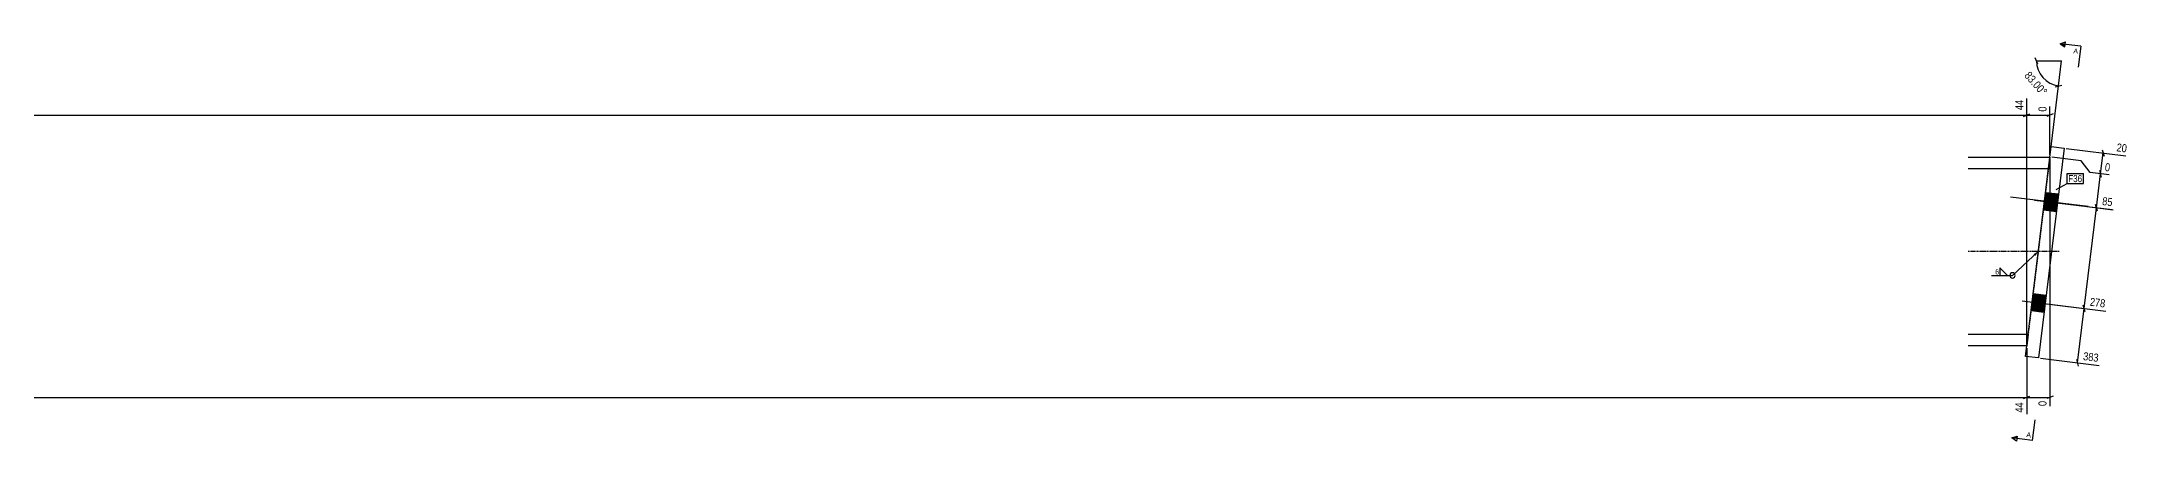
# Model space of a CAD drawing. Header units: millimetres. Extents: x 120 to 57375, y 10 to 4935.
# Drawn here: x 53392 to 57375, y 10 to 771 of the extents above; entities that cross this region are included whole.
import ezdxf

# ---------------------------------------------------------------- set-up
doc = ezdxf.new("R2010")
doc.units = ezdxf.units.MM
doc.linetypes.add('DXK_LINE_DOT2', pattern=[3.9198, 1.9599, -1.9599])
doc.linetypes.add('DXK_LINE_DOT3', pattern=[5.9187, 2.979, -0.9799, 0.9799, -0.9799])
for name, color, linetype in [('MÅLSÆTNING', 7, 'Continuous'), ('STÅL', 7, 'Continuous'), ('TEKST', 7, 'Continuous')]:
    doc.layers.add(name, color=color, linetype=linetype)
doc.styles.add('Arial', font='ARIAL.TTF', dxfattribs={"height": 0.2})
doc.styles.add('Arial Narrow', font='ARIALN.TTF', dxfattribs={"height": 0.2})

msp = doc.modelspace()

# ---------------------------------------------------------------- hatches: boundary and pattern name
at = {"layer": 'STÅL', "linetype": 'Continuous'}
for points in [[(57236.2, 447.4), (57240.3, 480.2), (57215.4, 483.2), (57211.4, 450.4)], [(57236.2, 447.4), (57240.3, 480.2), (57215.4, 483.2), (57211.4, 450.4)], [(57191.9, 291.3), (57187.9, 258.5), (57212.7, 255.5), (57216.7, 288.2)], [(57191.9, 291.3), (57187.9, 258.5), (57212.7, 255.5), (57216.7, 288.2)]]:
    msp.add_hatch(color=96, dxfattribs=at).paths.add_polyline_path(points)
at = {"layer": 'TEKST', "linetype": 'Continuous'}
msp.add_hatch(color=3, dxfattribs=at).paths.add_polyline_path([(57192.7, 366.2), (57201.7, 371.2), (57196.1, 362.6)])

# ---------------------------------------------------------------- linework, layer by layer
at = {"layer": 'MÅLSÆTNING', "color": 7, "linetype": 'Continuous'}
for p, q in [((57200.7, 728.4), (57195.9, 740.4)), ((57198.3, 734.4), (57246.3, 734.4)), ((57240.4, 686.7), (57246.3, 734.4)), ((57224.3, 555.2), (57240.4, 686.7)), ((57234.2, 685.1), (57246.7, 688.4)), ((57173.6, 628.5), (57185.6, 633.3)), ((57179.6, 630.9), (57223.8, 630.9)), ((57229.8, 633.3), (57217.8, 628.5)), ((57223.8, 547.2), (57223.8, 76.6)), ((57283.3, 543.9), (57227.8, 550.7)), ((57283.3, 543.9), (57227.8, 550.7)), ((57300.7, 521.6), (57283.3, 543.9)), ((57300.7, 521.6), (57283.3, 543.9)), ((57337, 517.1), (57300.7, 521.6)), ((57322.2, 512.9), (57318.9, 525.4)), ((57274.5, 459.3), (57344.5, 450.7)), ((57289, 262.7), (57312.6, 454.6)), ((57314.3, 448.4), (57311, 460.9)), ((57218.7, 271.4), (57330.6, 257.6)), ((57218.7, 271.4), (57330.6, 257.6)), ((57276.3, 159.2), (57289, 262.7)), ((57287.4, 269), (57290.7, 256.5)), ((57290.7, 256.5), (57287.4, 269)), ((57179.6, 187.2), (57179.6, 61.1)), ((57205.9, 167.8), (57317.9, 154.1)), ((57274.7, 165.4), (57278, 152.9)), ((57173.6, 90.8), (57185.6, 95.6)), ((57179.6, 93.2), (57223.8, 93.2)), ((57229.8, 95.6), (57217.8, 90.8))]:
    msp.add_line(p, q, dxfattribs=at)
msp.add_arc((57246.3, 734.4), 48, 180, 263, dxfattribs=at)
at = {"layer": 'STÅL', "color": 2, "linetype": 'Continuous'}
for p, q in [((57177.2, 171.3), (57226.2, 571)), ((57251, 568), (57202, 168.3)), ((57226.2, 571), (57251, 568)), ((57068.2, 551.2), (57223.8, 551.2)), ((57221, 528.7), (57068.2, 528.7)), ((57223.8, 551.2), (57221, 528.7)), ((57068.2, 213.7), (57182.4, 213.7)), ((57182.4, 213.7), (57179.6, 191.2)), ((57179.6, 191.2), (57068.2, 191.2)), ((57202, 168.3), (57177.2, 171.3))]:
    msp.add_line(p, q, dxfattribs=at)
at = {"layer": 'STÅL', "color": 7, "linetype": 'DXK_LINE_DOT2'}
msp.add_line((57221, 528.7), (57182.4, 213.7), dxfattribs=at)
at = {"layer": 'STÅL', "color": 96, "linetype": 'Continuous'}
for p, q in [((57215.4, 483.2), (57240.3, 480.2)), ((57240.3, 480.2), (57215.4, 483.2)), ((57296.8, 456.6), (57148.9, 474.7)), ((57194.6, 469.1), (57342.5, 451)), ((57211.4, 450.4), (57236.2, 447.4)), ((57236.2, 447.4), (57211.4, 450.4)), ((57191.9, 291.3), (57216.7, 288.2)), ((57191.9, 291.3), (57216.7, 288.2)), ((57171, 277.2), (57289.1, 262.7)), ((57171, 277.2), (57289.1, 262.7)), ((57187.9, 258.5), (57212.7, 255.5)), ((57187.9, 258.5), (57212.7, 255.5))]:
    msp.add_line(p, q, dxfattribs=at)
at = {"layer": 'STÅL', "color": 7, "linetype": 'DXK_LINE_DOT3'}
msp.add_line((57241.7, 371.2), (57068.2, 371.2), dxfattribs=at)
at = {"layer": 'TEKST', "color": 3, "linetype": 'Continuous'}
msp.add_line((57201.7, 371.2), (57152.5, 325.6), dxfattribs=at)
for start, end in [(90, 270), (270, 90)]:
    msp.add_arc((57152.5, 325.6), 5, start, end, dxfattribs=at)

# ---------------------------------------------------------------- wipeouts: each hides what was drawn before it
at = {"color": 0, "linetype": 'Continuous'}
for points in [[(57277.2, 747.8), (57278.4, 757.7), (57269.6, 758.8), (57268.3, 748.9)], [(57187.3, 16.4), (57188.6, 26.3), (57179.7, 27.4), (57178.5, 17.4)]]:
    msp.add_wipeout(points, dxfattribs=at).dxf.layer = 'TEKST'
at = {"color": 0}
msp.add_wipeout([(57126.3, 326.8), (57126.3, 338.4), (57118.7, 338.4), (57118.7, 326.8)], dxfattribs=at).dxf.layer = 'TEKST'

# ---------------------------------------------------------------- next in the draw order: hatches: boundary and pattern name
at = {"layer": 'TEKST', "linetype": 'Continuous'}
for points in [[(57253.2, 765.8), (57252.6, 760.9), (57243.2, 767)], [(57161.5, 19.5), (57160.9, 14.6), (57151, 15.8)]]:
    msp.add_hatch(color=30, dxfattribs=at).paths.add_polyline_path(points)

# ---------------------------------------------------------------- next in the draw order: linework, layer by layer
at = {"layer": 'TEKST', "color": 30, "linetype": 'Continuous'}
for p, q in [((57243.2, 767), (57253.8, 770.8)), ((57243.2, 767), (57252.6, 760.9)), ((57252.6, 760.9), (57253.8, 770.8)), ((57151, 15.8), (57161.5, 19.5)), ((57160.3, 9.6), (57151, 15.8)), ((57161.5, 19.5), (57160.3, 9.6))]:
    msp.add_line(p, q, dxfattribs=at)
at = {"layer": 'TEKST', "color": 7, "linetype": 'Continuous'}
for p, q in [((57283, 762.2), (57243.2, 767)), ((57283, 762.2), (57278.1, 722.5)), ((57190.7, 10.9), (57151, 15.8))]:
    msp.add_line(p, q, dxfattribs=at)
at = {"layer": 'TEKST', "color": 3, "linetype": 'Continuous'}
for p, q in [((57112.5, 325.6), (57152.5, 325.6)), ((57142.7, 325.6), (57128.4, 339.9)), ((57128.4, 339.9), (57128.4, 325.6)), ((57128.4, 325.6), (57142.7, 325.6))]:
    msp.add_line(p, q, dxfattribs=at)

# ---------------------------------------------------------------- next in the draw order: texts
at = {"layer": 'TEKST', "color": 3, "linetype": 'Continuous', "style": 'Arial'}
for p in [(57268.3, 748.9), (57178.5, 17.4)]:
    msp.add_text('A', height=9.55, rotation=-7.0015, dxfattribs=at).set_placement(p)
at = {"layer": 'TEKST', "color": 3, "style": 'Arial Narrow'}
msp.add_text('6', height=9.54, dxfattribs=at).set_placement((57119.5, 327.6))

# ---------------------------------------------------------------- next in the draw order: wipeouts: each hides what was drawn before it
at = {"color": 0}
msp.add_wipeout([(57208.7, 661.9), (57225.5, 676.7), (57186.5, 720.8), (57169.7, 705.9)], dxfattribs=at).dxf.layer = 'MÅLSÆTNING'
at = {"color": 0, "linetype": 'Continuous'}
for points in [[(57345.2, 453.9), (57347.9, 476.1), (57322.2, 479.3), (57319.5, 457)], [(57331.3, 260.8), (57334, 283), (57298.6, 287.4), (57295.9, 265.1)], [(57318.6, 157.2), (57321.3, 179.4), (57285.9, 183.8), (57283.2, 161.5)], [(57220.6, 89.6), (57198.2, 89.6), (57198.2, 73.4), (57220.6, 73.4)]]:
    msp.add_wipeout(points, dxfattribs=at).dxf.layer = 'MÅLSÆTNING'

# ---------------------------------------------------------------- next in the draw order: linework, layer by layer
at = {"layer": 'MÅLSÆTNING', "color": 7, "linetype": 'Continuous'}
for p, q in [((57179.6, 195.2), (57179.6, 663)), ((57223.8, 555.2), (57223.8, 647.5)), ((57312.6, 454.6), (57320.5, 519.2)), ((57274.5, 459.3), (57344.5, 450.7)), ((57311, 460.9), (57314.3, 448.4)), ((57179.6, 187.2), (57179.6, 61.1)), ((52344.8, 93.2), (57179.6, 93.2)), ((57173.6, 90.8), (57185.6, 95.6))]:
    msp.add_line(p, q, dxfattribs=at)

# ---------------------------------------------------------------- next in the draw order: texts
at = {"layer": 'MÅLSÆTNING', "color": 3, "style": 'Arial Narrow'}
msp.add_text('83.00°', height=15.27, rotation=-48.5009, dxfattribs=at).set_placement((57174.2, 705.6))
at = {"layer": 'MÅLSÆTNING', "color": 3, "linetype": 'Continuous', "style": 'Arial Narrow'}
for s, height, rotation, p in [('85', 15.27, -7.0015, (57323, 459.8)), ('278', 15.27, -7.0015, (57299.5, 267.9)), ('383', 15.27, -7.0015, (57286.7, 164.3)), ('0', 15.3, 90.0002, (57217.4, 76.6))]:
    msp.add_text(s, height=height, rotation=rotation, dxfattribs=at).set_placement(p)

# ---------------------------------------------------------------- next in the draw order: wipeouts: each hides what was drawn before it
at = {"color": 0, "linetype": 'Continuous'}
for points in [[(57220.6, 650.7), (57198.2, 650.7), (57198.2, 634.5), (57220.6, 634.5)], [(57340.5, 519.9), (57343.3, 542.2), (57327.2, 544.1), (57324.5, 521.9)], [(57176.4, 86.7), (57154, 86.7), (57154, 60.8), (57176.4, 60.8)]]:
    msp.add_wipeout(points, dxfattribs=at).dxf.layer = 'MÅLSÆTNING'

# ---------------------------------------------------------------- next in the draw order: linework, layer by layer
at = {"layer": 'MÅLSÆTNING', "color": 7, "linetype": 'Continuous'}
for p, q in [((57179.6, 195.2), (57179.6, 663)), ((52172.2, 630.9), (57179.6, 630.9)), ((57173.6, 628.5), (57185.6, 633.3)), ((57255, 567.5), (57369, 553.5)), ((57320.5, 519.2), (57325.4, 558.9)), ((57323.8, 565.1), (57327.1, 552.6)), ((57337, 517.1), (57300.7, 521.6)), ((57322.2, 512.9), (57318.9, 525.4))]:
    msp.add_line(p, q, dxfattribs=at)
at = {"layer": 'TEKST', "color": 7, "linetype": 'Continuous'}
msp.add_line((57190.7, 10.9), (57195.6, 50.6), dxfattribs=at)

# ---------------------------------------------------------------- next in the draw order: texts
at = {"layer": 'MÅLSÆTNING', "color": 3, "linetype": 'Continuous', "style": 'Arial Narrow'}
for s, height, rotation, p in [('0', 15.3, 90.0002, (57217.4, 637.7)), ('0', 15.3, -7.0015, (57328.1, 524.7)), ('44', 15.27, 90.0002, (57173.2, 64))]:
    msp.add_text(s, height=height, rotation=rotation, dxfattribs=at).set_placement(p)

# ---------------------------------------------------------------- next in the draw order: wipeouts: each hides what was drawn before it
at = {"color": 0, "linetype": 'Continuous'}
for points in [[(57176.4, 663.3), (57154, 663.3), (57154, 637.4), (57176.4, 637.4)], [(57372.5, 556.3), (57375.3, 578.5), (57349.6, 581.7), (57346.8, 559.5)]]:
    msp.add_wipeout(points, dxfattribs=at).dxf.layer = 'MÅLSÆTNING'
at = {"color": 0}
msp.add_wipeout([(57285.4, 503.4), (57285.4, 517.4), (57258.9, 517.4), (57258.9, 503.4)], dxfattribs=at).dxf.layer = 'TEKST'

# ---------------------------------------------------------------- next in the draw order: texts
at = {"layer": 'MÅLSÆTNING', "color": 3, "linetype": 'Continuous', "style": 'Arial Narrow'}
for s, rotation, p in [('44', 90.0002, (57173.2, 640.6)), ('20', -7.0015, (57350.4, 562.2))]:
    msp.add_text(s, height=15.27, rotation=rotation, dxfattribs=at).set_placement(p)

# ---------------------------------------------------------------- next in the draw order: wipeouts: each hides what was drawn before it
at = {"color": 0}
msp.add_wipeout([(57285.4, 503.4), (57285.4, 517.4), (57258.9, 517.4), (57258.9, 503.4)], dxfattribs=at).dxf.layer = 'TEKST'

# ---------------------------------------------------------------- next in the draw order: linework, layer by layer
at = {"layer": 'TEKST', "color": 7, "linetype": 'Continuous'}
for p, q in [((57256.5, 519.8), (57287.8, 519.8)), ((57256.5, 501), (57256.5, 519.8)), ((57287.8, 501), (57287.8, 519.8)), ((57235.8, 489), (57256.5, 501)), ((57256.5, 501), (57287.8, 501))]:
    msp.add_line(p, q, dxfattribs=at)

# ---------------------------------------------------------------- next in the draw order: texts
at = {"layer": 'TEKST', "color": 3, "style": 'Arial Narrow'}
msp.add_text('F36', height=13.36, dxfattribs=at).set_placement((57258.9, 503.4))

doc.saveas('drawing.dxf')
